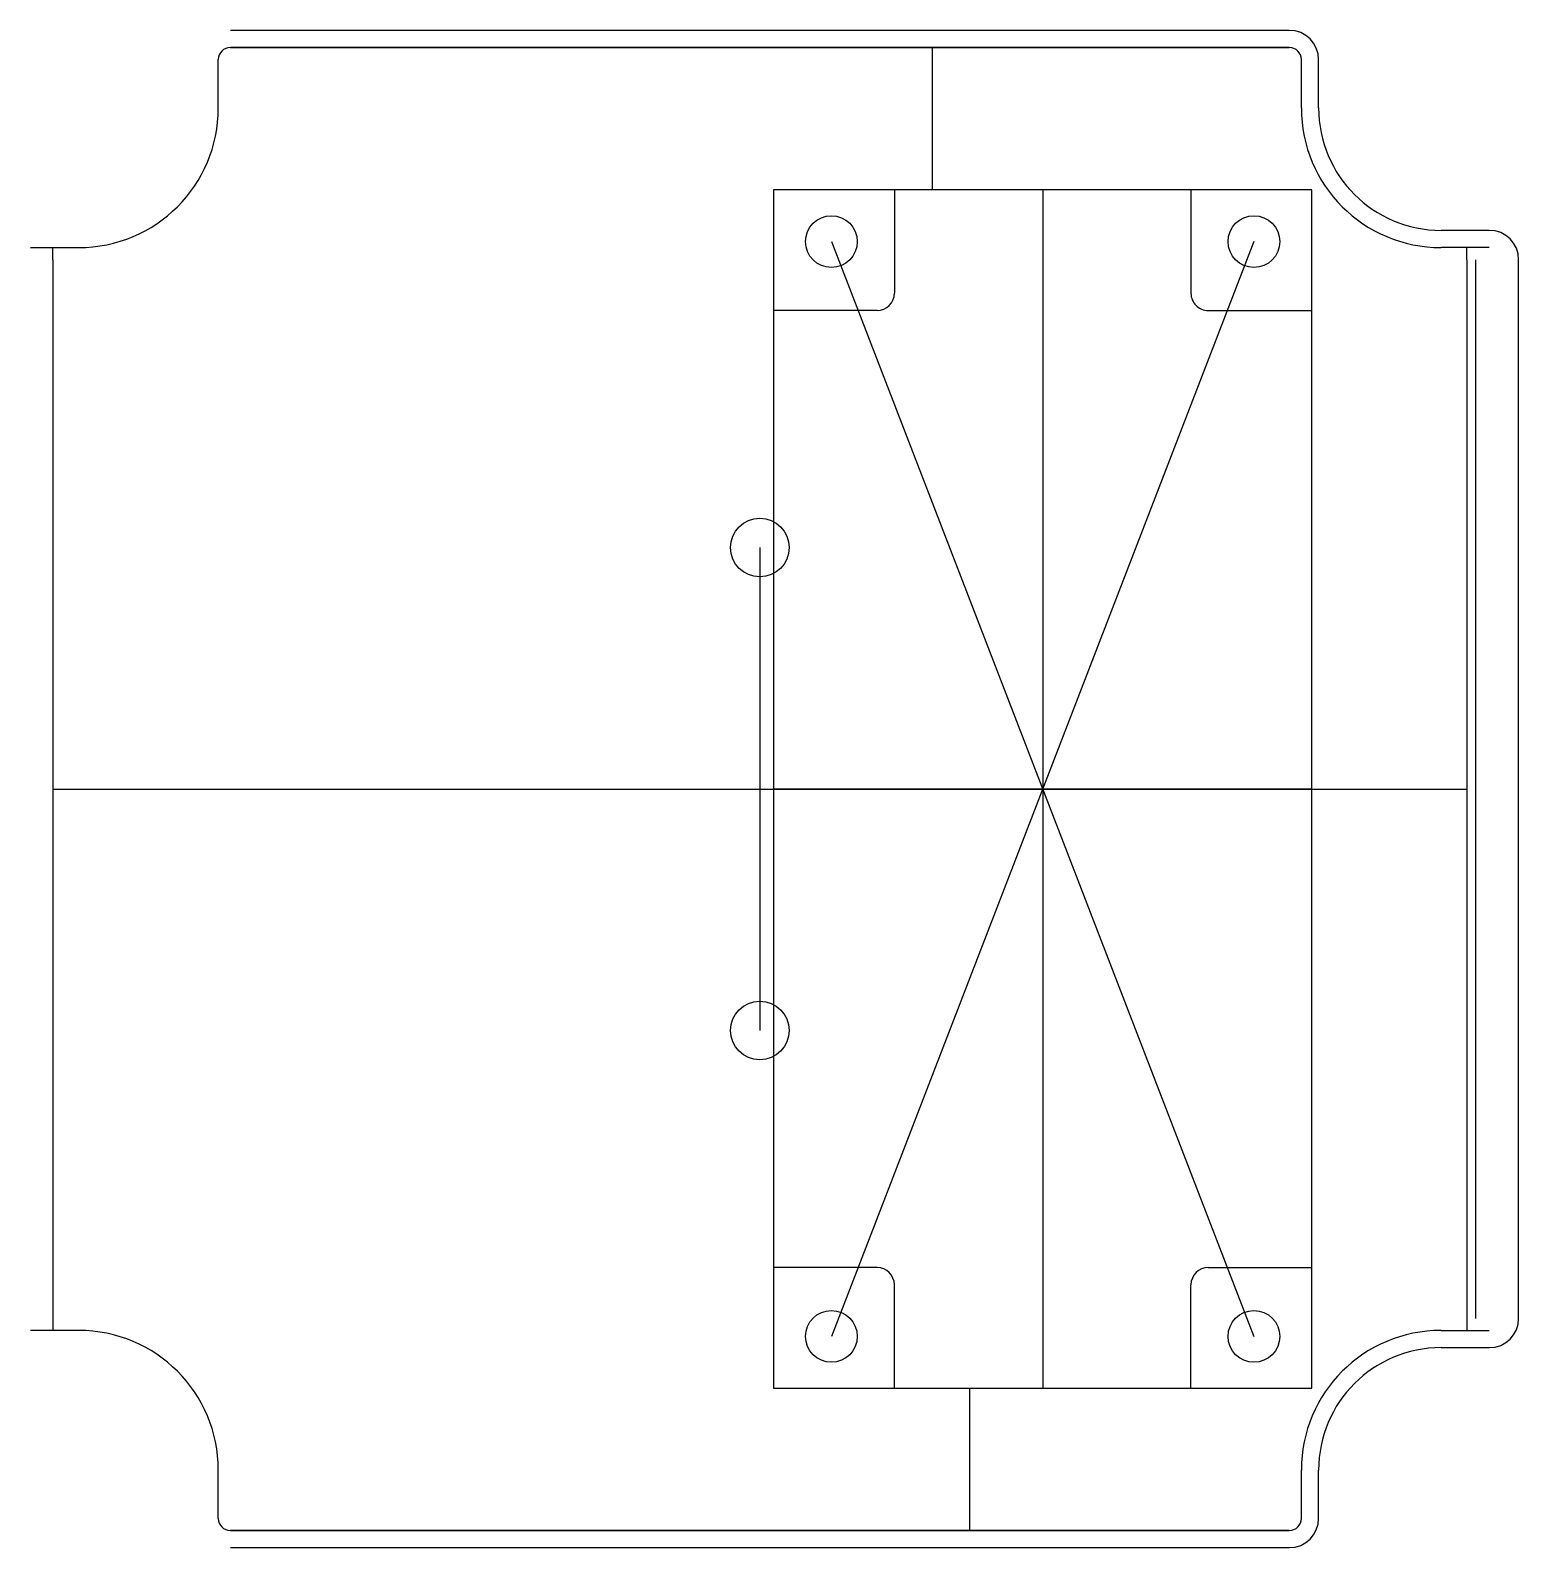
# Model space of a CAD drawing. Header units: millimetres. Extents: x -45.2 to 41.1, y -45.1 to 42.9.
import ezdxf

# ---------------------------------------------------------------- set-up
doc = ezdxf.new("R2010")
doc.units = ezdxf.units.MM
doc.layers.get('0').update_dxf_attribs({"linetype": 'CONTINUOUS'})

msp = doc.modelspace()

# ---------------------------------------------------------------- linework, layer by layer
for p, q in [((27.83, 42.949), (-33.57, 42.949)), ((27.83, 41.949), (-33.57, 41.949)), ((-33.57, 41.949), (27.83, 41.949)), ((7.117, 41.949), (7.117, 33.699)), ((-34.27, 38.449), (-34.27, 41.249)), ((28.53, 38.449), (28.53, 41.249)), ((29.53, 38.449), (29.53, 41.249)), ((4.93, 33.699), (4.93, 27.699)), ((13.53, 33.699), (13.53, -35.801)), ((39.43, 31.349), (36.63, 31.349)), ((-45.17, 30.349), (-42.37, 30.349)), ((-43.87, 29.649), (-43.87, 30.349)), ((25.78, 30.699), (1.28, -32.801)), ((1.28, 30.699), (25.78, -32.801)), ((39.43, 30.349), (36.63, 30.349)), ((38.13, 29.649), (38.13, 30.349)), ((-43.87, 29.649), (-43.87, -31.751)), ((38.13, 29.649), (38.13, -31.751)), ((38.63, 29.649), (38.63, -31.751)), ((41.13, -31.751), (41.13, 29.649)), ((3.93, 26.699), (-2.07, 26.699)), ((-2.87, 12.949), (-2.87, -15.051)), ((-43.87, -1.051), (38.13, -1.051)), ((29.13, -1.051), (-2.07, -1.051)), ((3.93, -28.801), (-2.07, -28.801)), ((23.13, -28.801), (29.13, -28.801)), ((4.93, -35.801), (4.93, -29.801)), ((22.13, -35.801), (22.13, -29.801)), ((-42.37, -32.451), (-45.17, -32.451)), ((-43.87, -31.751), (-43.87, -32.451)), ((36.63, -32.451), (39.43, -32.451)), ((38.13, -31.751), (38.13, -32.451)), ((36.63, -33.451), (39.43, -33.451)), ((9.29, -35.801), (9.29, -44.051)), ((-34.27, -43.351), (-34.27, -40.551)), ((28.53, -43.351), (28.53, -40.551)), ((29.53, -43.351), (29.53, -40.551)), ((-33.57, -44.051), (27.83, -44.051)), ((27.83, -44.051), (-33.57, -44.051)), ((-33.57, -45.051), (27.83, -45.051))]:
    msp.add_line(p, q)
msp.add_lwpolyline([(29.13, 33.699), (-2.07, 33.699), (-2.07, -35.801), (29.13, -35.801)], close=True)
msp.add_lwpolyline([(29.13, 33.699), (22.13, 33.699), (22.13, 27.699, 0.414214), (23.13, 26.699), (29.13, 26.699)], format="xyb", close=True)
for centre, radius in [((1.28, 30.699), 1.5), ((25.78, 30.699), 1.5), ((-2.87, 12.949), 1.7), ((-2.87, -15.051), 1.7), ((1.28, -32.801), 1.5), ((25.78, -32.801), 1.5)]:
    msp.add_circle(centre, radius)
for centre, radius, start, end in [((27.83, 41.249), 1.7, 0, 90), ((-33.57, 41.249), 0.7, 90, 180), ((27.83, 41.249), 0.7, 0, 90), ((-42.37, 38.449), 8.1, 270, 360), ((36.63, 38.449), 8.1, 180, 270), ((36.63, 38.449), 7.1, 180, 270), ((39.43, 29.649), 1.7, 0, 90), ((3.93, 27.699), 1, -90, 0), ((3.93, -29.801), 1, 0, 90), ((23.13, -29.801), 1, 90, 180), ((-42.37, -40.551), 8.1, 0, 90), ((36.63, -40.551), 8.1, 90, 180), ((39.43, -31.751), 1.7, 270, 360), ((36.63, -40.551), 7.1, 90, 180), ((-33.57, -43.351), 0.7, 180, 270), ((27.83, -43.351), 1.7, 270, 360), ((27.83, -43.351), 0.7, 270, 360)]:
    msp.add_arc(centre, radius, start, end)

doc.saveas('drawing.dxf')
